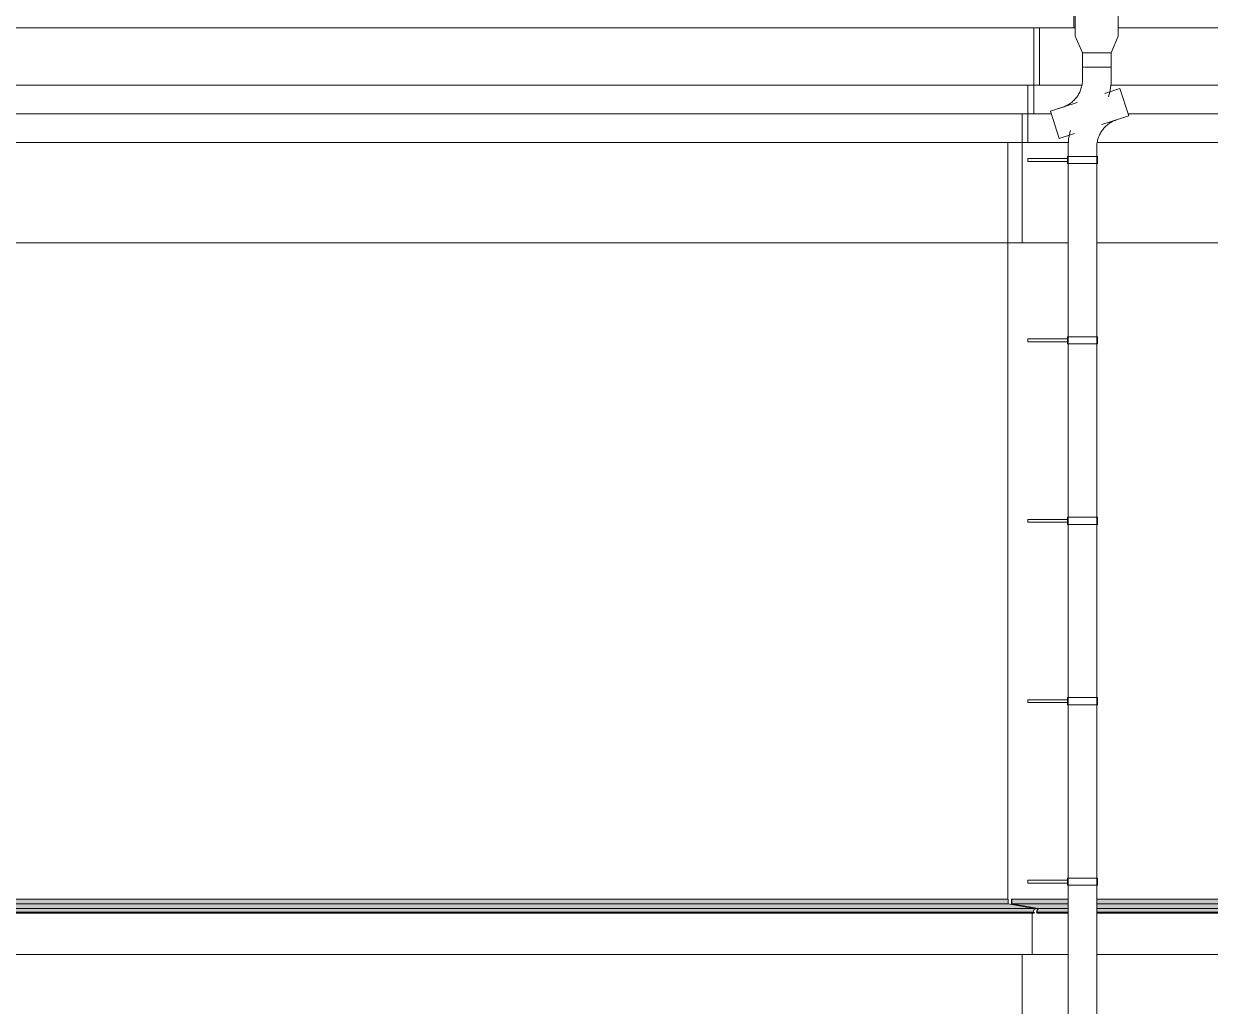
# Model space of a CAD drawing. Header units: millimetres. Extents: x -3929 to 624051, y 52832 to 514950.
# Drawn here: x 501082 to 505219, y 125136 to 128560 of the extents above; entities that cross this region are included whole.
import ezdxf

# ---------------------------------------------------------------- set-up
doc = ezdxf.new("R2010")
doc.units = ezdxf.units.MM
for name, color, linetype, lineweight in [('Крыша', 7, 'Continuous', 9), ('Обобщенные модели', 7, 'Continuous', 18), ('Ограждение', 7, 'Continuous', 9), ('Стены наружные', 7, 'Continuous', 18)]:
    doc.layers.add(name, color=color, linetype=linetype, lineweight=lineweight)

# ---------------------------------------------------------------- blocks, each defined once
blk = doc.blocks.new('Водосток - Тип 1 _карниз больше 490мм_-5137789-Разрез 2-2')
at = {"layer": 'Обобщенные модели'}
for p, q in [((21017.5, 15770.5), (21042.5, 15712.7)), ((21142.5, 15712.7), (21167.5, 15770.5)), ((21042.5, 15712.7), (21042.5, 15662.7)), ((21142.5, 15712.7), (21042.5, 15712.7)), ((21142.5, 15662.7), (21142.5, 15712.7)), ((21042.5, 15662.7), (21042.5, 15618)), ((21047.1, 15662.7), (21042.5, 15662.7)), ((21061.1, 15662.7), (21049.2, 15662.7)), ((21061.4, 15662.7), (21063, 15662.7)), ((21081.4, 15662.7), (21062.9, 15662.7)), ((21081.4, 15662.7), (21083, 15662.7)), ((21102.1, 15662.7), (21083, 15662.7)), ((21102.1, 15662.7), (21103.7, 15662.7)), ((21122.1, 15662.7), (21103.7, 15662.7)), ((21122.1, 15662.7), (21123.7, 15662.7)), ((21135.8, 15662.7), (21124, 15662.7)), ((21136.3, 15662.7), (21137.6, 15662.7)), ((21142.5, 15662.7), (21137.9, 15662.7)), ((21142.5, 15618), (21142.5, 15662.7)), ((21173.2, 15587.8), (21120.3, 15570.7)), ((21173.2, 15587.8), (21130.7, 15574)), ((21204.1, 15492.7), (21173.2, 15587.8)), ((21204.1, 15492.7), (21173.2, 15587.8)), ((21024.5, 15539.5), (20930.9, 15509.1)), ((20973.4, 15522.9), (20930.9, 15509.1)), ((20930.9, 15509.1), (20961.8, 15414)), ((20930.9, 15509.1), (20961.8, 15414)), ((21110.6, 15462.3), (21204.1, 15492.7)), ((21161.6, 15478.9), (21204.1, 15492.7)), ((20961.8, 15414), (21014.7, 15431.2)), ((20961.8, 15414), (21004.3, 15427.8)), ((20990.5, 15351.6), (20990.5, 15326.6)), ((20990.5, 15351.6), (21094.5, 15351.6)), ((20992.5, 15383.8), (20992.5, 15339.1)), ((21092.5, 15339.1), (21092.5, 15383.8)), ((21094.5, 15326.6), (21094.5, 15351.6)), ((20992.5, 15344.1), (20852.5, 15344.1)), ((20852.5, 15344.1), (20852.5, 15339.1)), ((20852.5, 15339.1), (20852.5, 15334.1)), ((20852.5, 15334.1), (20992.5, 15334.1)), ((20990.5, 15326.6), (21093.7, 15326.6)), ((20992.5, 15339.1), (20992.5, 6255)), ((21092.5, 6255), (21092.5, 15339.1)), ((21093.7, 15326.6), (21094.5, 15326.6)), ((20992.5, 14715.5), (20852.5, 14715.5)), ((20852.5, 14715.5), (20852.5, 14710.5)), ((20852.5, 14710.5), (20852.5, 14705.5)), ((20852.5, 14705.5), (20992.5, 14705.5)), ((20990.5, 14723), (20990.5, 14698)), ((20990.5, 14723), (21093.7, 14723)), ((20990.5, 14698), (21093.7, 14698)), ((21093.7, 14723), (21094.5, 14723)), ((21093.7, 14698), (21094.5, 14698)), ((21094.5, 14698), (21094.5, 14723)), ((20992.5, 14086.8), (20852.5, 14086.8)), ((20852.5, 14086.8), (20852.5, 14081.8)), ((20852.5, 14081.8), (20852.5, 14076.8)), ((20852.5, 14076.8), (20992.5, 14076.8)), ((20990.5, 14094.3), (20990.5, 14069.3)), ((20990.5, 14094.3), (21093.7, 14094.3)), ((20990.5, 14069.3), (21093.7, 14069.3)), ((21093.7, 14094.3), (21094.5, 14094.3)), ((21093.7, 14069.3), (21094.5, 14069.3)), ((21094.5, 14069.3), (21094.5, 14094.3)), ((20992.5, 13458.2), (20852.5, 13458.2)), ((20852.5, 13458.2), (20852.5, 13453.2)), ((20852.5, 13453.2), (20852.5, 13448.2)), ((20852.5, 13448.2), (20992.5, 13448.2)), ((20990.5, 13465.7), (20990.5, 13440.7)), ((20990.5, 13465.7), (21093.7, 13465.7)), ((21093.7, 13465.7), (21094.5, 13465.7)), ((21094.5, 13440.7), (21094.5, 13465.7)), ((20990.5, 13440.7), (21093.7, 13440.7)), ((21093.7, 13440.7), (21094.5, 13440.7)), ((20992.5, 12829.5), (20852.5, 12829.5)), ((20852.5, 12829.5), (20852.5, 12824.5)), ((20852.5, 12824.5), (20852.5, 12819.5)), ((20990.5, 12837), (20990.5, 12812)), ((20990.5, 12837), (21093.7, 12837)), ((21093.7, 12837), (21094.5, 12837)), ((21094.5, 12812), (21094.5, 12837)), ((20852.5, 12819.5), (20992.5, 12819.5)), ((20990.5, 12812), (21093.7, 12812)), ((21093.7, 12812), (21094.5, 12812))]:
    blk.add_line(p, q, dxfattribs=at)
at = {"layer": 'Обобщенные модели', "flags": 128}
for points in [[(21042.5, 15618), (21042.4, 15614), (21042.2, 15610), (21041.8, 15606.1), (21041.2, 15602.1), (21040.5, 15598.2), (21039.7, 15594.3), (21038.6, 15590.4), (21037.4, 15586.6), (21036.1, 15582.8), (21034.6, 15579.1), (21033, 15575.4), (21031.2, 15571.9), (21029.3, 15568.3), (21027.3, 15564.9), (21025.1, 15561.6), (21022.7, 15558.3), (21020.3, 15555.1), (21017.7, 15552.1), (21015, 15549.1), (21012.2, 15546.3), (21009.3, 15543.6), (21006.2, 15541), (21003.1, 15538.5), (20999.9, 15536.1), (20996.6, 15533.9), (20993.1, 15531.8), (20989.7, 15529.8), (20986.1, 15528), (20982.5, 15526.3), (20978.8, 15524.8), (20975, 15523.5), (20973.4, 15522.9)], [(21133.8, 15559.6), (21136, 15567.3), (21137.9, 15575), (21139.4, 15582.9), (21140.7, 15590.8), (21141.6, 15598.7), (21142.2, 15606.7), (21142.5, 15614.7), (21142.5, 15618)], [(21130.7, 15574), (21123.2, 15571.4), (21120.3, 15570.3)], [(21092.5, 15383.8), (21092.6, 15387.8), (21092.8, 15391.8), (21093.2, 15395.8), (21093.8, 15399.8), (21094.5, 15403.7), (21095.4, 15407.6), (21096.4, 15411.5), (21097.6, 15415.3), (21098.9, 15419), (21100.4, 15422.8), (21102, 15426.4), (21103.8, 15430), (21105.7, 15433.5), (21107.8, 15436.9), (21110, 15440.3), (21112.3, 15443.5), (21114.8, 15446.7), (21117.3, 15449.8), (21120, 15452.7), (21122.9, 15455.6), (21125.8, 15458.3), (21128.8, 15460.9), (21131.9, 15463.4), (21135.2, 15465.7), (21138.5, 15468), (21141.9, 15470.1), (21145.4, 15472), (21149, 15473.8), (21152.6, 15475.5), (21156.3, 15477), (21160, 15478.4), (21161.6, 15478.9)], [(21001.3, 15442.3), (20999.1, 15434.6), (20997.2, 15426.8), (20995.6, 15419), (20994.4, 15411.1), (20993.5, 15403.1), (20992.8, 15395.1), (20992.6, 15387.1), (20992.5, 15383.8)], [(21004.3, 15427.8), (21011.9, 15430.4), (21014.8, 15431.6)]]:
    blk.add_lwpolyline(points, dxfattribs=at)
at = {"layer": 'Обобщенные модели'}
for points, knots in [([(21017.5, 15897.7), (21017.5, 15891.4), (21017.5, 15878.9), (21017.5, 15860.1), (21017.5, 15844.9), (21017.5, 15832.7), (21017.5, 15825.3), (21017.5, 15819.4), (21017.5, 15815), (21017.5, 15810.7), (21017.5, 15806.4), (21017.5, 15802.2), (21017.5, 15798.1), (21017.5, 15794.7), (21017.5, 15792.1), (21017.5, 15790.2), (21017.5, 15788.4), (21017.5, 15785.9), (21017.5, 15782.8), (21017.5, 15780), (21017.5, 15778), (21017.5, 15776.7), (21017.5, 15775.5), (21017.5, 15774.1), (21017.5, 15772.1), (21017.5, 15771), (21017.5, 15770.5)], [-1, -1, -1, -1, -0.875, -0.75, -0.625, -0.5625, -0.5, -0.46875, -0.4375, -0.40625, -0.375, -0.34375, -0.3125, -0.28125, -0.265625, -0.25, -0.234375, -0.21875, -0.1875, -0.15625, -0.140625, -0.125, -0.109375, -0.09375, -0.0625, 0, 0, 0, 0]), ([(21167.5, 15770.5), (21167.5, 15771), (21167.5, 15772.1), (21167.5, 15774.1), (21167.5, 15775.5), (21167.5, 15776.7), (21167.5, 15778), (21167.5, 15780), (21167.5, 15782.8), (21167.5, 15785.9), (21167.5, 15788.4), (21167.5, 15790.2), (21167.5, 15792.1), (21167.5, 15794.7), (21167.5, 15798.1), (21167.5, 15802.2), (21167.5, 15806.4), (21167.5, 15810.7), (21167.5, 15815), (21167.5, 15819.4), (21167.5, 15825.3), (21167.5, 15832.7), (21167.5, 15844.9), (21167.5, 15860.1), (21167.5, 15878.9), (21167.5, 15891.4), (21167.5, 15897.7)], [-1, -1, -1, -1, -0.9375, -0.90625, -0.890625, -0.875, -0.859375, -0.84375, -0.8125, -0.78125, -0.765625, -0.75, -0.734375, -0.71875, -0.6875, -0.65625, -0.625, -0.59375, -0.5625, -0.53125, -0.5, -0.4375, -0.375, -0.25, -0.125, 0, 0, 0, 0])]:
    blk.add_open_spline(points, degree=3, knots=knots, dxfattribs=at)
blk = doc.blocks.new('Ограждение - Ограждение-4662863-Разрез 2-2')
at = {"layer": 'Ограждение', "true_color": 0x373f43}
h = blk.add_hatch(color=149, dxfattribs=at)
h.paths.add_polyline_path([(43425.3, 12747.1), (43446.3, 12747.1), (43446.3, 12763.7), (43136.1, 12763.7), (43136.1, 12747.1), (43414.3, 12747.1)])
h.paths.add_polyline_path([(20796.2, 12747.1), (20992.5, 12747.1), (20992.5, 12763.7), (20796.2, 12763.7)])
h.paths.add_polyline_path([(43036.1, 12747.1), (43036.1, 12763.7), (28381.7, 12763.7), (28381.7, 12747.1), (42973.4, 12747.1)])
h.paths.add_polyline_path([(21092.5, 12747.1), (28281.7, 12747.1), (28281.7, 12763.7), (21092.5, 12763.7)])
blk.add_hatch(color=149, dxfattribs=at).paths.add_polyline_path([(20882.4, 12717.8), (20883.7, 12718.4), (20888, 12730.9), (20796.2, 12747.1), (20796.2, 12746.2), (20886.6, 12730), (20882.6, 12718.4)])
h = blk.add_hatch(color=149, dxfattribs=at)
h.paths.add_polyline_path([(43537.5, 12730.9), (43444.9, 12747.1), (43136.1, 12747.1), (43136.1, 12730.9), (43524.5, 12730.9)])
h.paths.add_polyline_path([(29772.2, 12730.9), (43036.1, 12730.9), (43036.1, 12747.1), (28381.7, 12747.1), (28381.7, 12730.9), (29746, 12730.9)])
h.paths.add_polyline_path([(20888, 12730.9), (20992.5, 12730.9), (20992.5, 12747.1), (20800.4, 12746.3), (20886.9, 12731.1)])
h.paths.add_polyline_path([(21092.5, 12730.9), (28281.7, 12730.9), (28281.7, 12747.1), (21092.5, 12747.1)])
h = blk.add_hatch(color=149, dxfattribs=at)
h.paths.add_polyline_path([(35477.9, 12718.4), (43036.1, 12718.4), (43036.1, 12730.9), (28381.7, 12730), (28381.7, 12718.4), (35475.5, 12718.4)])
h.paths.add_polyline_path([(20888, 12718.4), (20992.5, 12718.4), (20992.5, 12730.9), (20887.7, 12730), (20883.7, 12718.4), (20886.7, 12718.4)])
h.paths.add_polyline_path([(43425.3, 12718.4), (43533.2, 12718.4), (43537.4, 12730.9), (43136.1, 12730), (43136.1, 12718.4), (43414.3, 12718.4)])
h.paths.add_polyline_path([(21092.5, 12718.4), (28281.7, 12718.4), (28281.7, 12730.9), (21092.5, 12730)])
h = blk.add_hatch(color=149, dxfattribs=at)
h.paths.add_polyline_path([(43537.4, 12716.9), (43533.2, 12718.4), (43136.1, 12718.4), (43136.1, 12716.9), (43532.6, 12716.9)])
h.paths.add_polyline_path([(20888, 12716.9), (20992.5, 12716.9), (20992.5, 12718.4), (20887, 12717.3)])
h.paths.add_polyline_path([(21092.5, 12716.9), (28281.7, 12716.9), (28281.7, 12718.4), (21092.5, 12718.4)])
h.paths.add_polyline_path([(43036.1, 12716.9), (43036.1, 12718.4), (28381.7, 12718.4), (28381.7, 12716.9), (42973.4, 12716.9)])
h = blk.add_hatch(color=149, dxfattribs=at)
h.paths.add_polyline_path([(31399.4, 12714.1), (43036.1, 12714.1), (43036.1, 12716.9), (28381.7, 12716.9), (28381.7, 12714.1), (31375.4, 12714.1)])
h.paths.add_polyline_path([(20927.7, 12714.1), (20992.5, 12714.1), (20992.5, 12716.9), (20888, 12716.9), (20887, 12714.1)])
h.paths.add_polyline_path([(43536.5, 12714.1), (43537.4, 12716.9), (43136.1, 12716.9), (43136.1, 12714.1), (43524.5, 12714.1)])
h.paths.add_polyline_path([(21092.5, 12714.1), (28281.7, 12714.1), (28281.7, 12716.9), (21092.5, 12716.9)])
at = {"layer": 'Ограждение'}
for p, q in [((20796.2, 12763.7), (20795.2, 12763.7)), ((20795.2, 12763.7), (20795.2, 12746.3)), ((20795.2, 12746.3), (20886.7, 12730.2)), ((20796.2, 12747.1), (20796.2, 12763.7)), ((20992.5, 12763.7), (20796.2, 12763.7)), ((20888, 12730.9), (20796.2, 12747.1)), ((20796.2, 12747.1), (20992.5, 12747.1)), ((28281.7, 12763.7), (21092.5, 12763.7)), ((21092.5, 12747.1), (28281.7, 12747.1)), ((20886.7, 12730.2), (20882.4, 12717.8)), ((20882.4, 12717.8), (20886.7, 12716.3)), ((20882.4, 12717.8), (20886.7, 12716.3)), ((20885.5, 12717.8), (20882.4, 12717.8)), ((20883.7, 12718.4), (20888, 12730.9)), ((20888, 12716.9), (20883.7, 12718.4)), ((20888, 12716.9), (20883.7, 12718.4)), ((20992.5, 12718.4), (20883.7, 12718.4)), ((20884.5, 12716), (20884.1, 12715)), ((20884.5, 12716), (20884.1, 12715)), ((20884.1, 12715), (20887, 12714.1)), ((20884.1, 12715), (20887, 12714.1)), ((20887.3, 12715), (20884.1, 12715)), ((20886.4, 12715.3), (20884.5, 12716)), ((20886.4, 12715.3), (20884.5, 12716)), ((20887.7, 12716), (20884.5, 12716)), ((20886.7, 12716.3), (20886.4, 12715.3)), ((20886.7, 12716.3), (20886.4, 12715.3)), ((20887, 12714.1), (20888, 12716.9)), ((20887, 12714.1), (20888, 12716.9)), ((20992.5, 12714.1), (20887, 12714.1)), ((20992.5, 12730.9), (20888, 12730.9)), ((20992.5, 12716.9), (20888, 12716.9)), ((28281.7, 12730.9), (21092.5, 12730.9)), ((28281.7, 12718.4), (21092.5, 12718.4)), ((28281.7, 12716.9), (21092.5, 12716.9)), ((28281.7, 12714.1), (21092.5, 12714.1))]:
    blk.add_line(p, q, dxfattribs=at)
blk = doc.blocks.new('Ограждение - Ограждение-4663227-Разрез 2-2')
at = {"layer": 'Ограждение', "true_color": 0x373f43}
for points in [[(13456.6, 12748.1), (13456.6, 12763.7), (13449.3, 12763.7), (13449.3, 12749.4)], [(13540.2, 12718.4), (13543.9, 12718.4), (13548.2, 12730.9), (13540.7, 12729.9), (13536.8, 12718.4)], [(13548.2, 12716.9), (13540.6, 12718.4), (13540.1, 12717.3), (13543.9, 12716.9), (13547.2, 12716.9)], [(13540.1, 12714.1), (13547.2, 12714.1), (13547.2, 12716.9), (13541.1, 12716.9), (13540.6, 12715.6)]]:
    blk.add_hatch(color=149, dxfattribs=at).paths.add_polyline_path(points)
h = blk.add_hatch(color=149, dxfattribs=at)
h.paths.add_polyline_path([(20782.5, 12747.1), (20783.5, 12747.1), (20782.5, 12763.7), (13758.1, 12763.7), (13758.1, 12747.1), (20707.3, 12747.1)])
h.paths.add_polyline_path([(13539.8, 12747.1), (13658.1, 12747.1), (13658.1, 12763.7), (13456.6, 12763.7), (13456.6, 12748.1), (13458, 12747.8), (13458, 12760), (13531.4, 12760), (13531.4, 12747.1), (13538.6, 12747.1)])
h = blk.add_hatch(color=149, dxfattribs=at)
h.paths.add_polyline_path([(13541.1, 12730.9), (13542.4, 12731.9), (13532.9, 12733.6), (13533.2, 12732.3), (13540.7, 12731)])
h.paths.add_polyline_path([(13458, 12746.1), (13458, 12746.2), (13456.6, 12746.4)])
h = blk.add_hatch(color=149, dxfattribs=at)
h.paths.add_polyline_path([(20828.5, 12730.9), (20875.3, 12730.9), (20782.5, 12747.1), (13758.1, 12747.1), (13758.1, 12730.9), (20817.5, 12730.9)])
h.paths.add_polyline_path([(13639.8, 12730.9), (13658.1, 12730.9), (13658.1, 12747.1), (13531.4, 12747.1), (13531.4, 12734.9), (13548.2, 12730.9), (13598.5, 12730.9)])
h = blk.add_hatch(color=149, dxfattribs=at)
h.paths.add_polyline_path([(20828.5, 12718.4), (20871, 12718.4), (20875.3, 12730.9), (13758.1, 12730), (13758.1, 12718.4), (20817.5, 12718.4)])
h.paths.add_polyline_path([(13644.4, 12718.4), (13658.1, 12718.4), (13658.1, 12730.9), (13547.9, 12730), (13543.9, 12718.4), (13548.2, 12718.4)])
h = blk.add_hatch(color=149, dxfattribs=at)
h.paths.add_polyline_path([(20828.5, 12716.9), (20875.3, 12716.9), (20871, 12718.4), (13758.1, 12718.4), (13758.1, 12716.9), (20817.5, 12716.9)])
h.paths.add_polyline_path([(13548.2, 12716.9), (13658.1, 12716.9), (13658.1, 12718.4), (13547.2, 12717.3)])
h = blk.add_hatch(color=149, dxfattribs=at)
h.paths.add_polyline_path([(13556.5, 12714.1), (13658.1, 12714.1), (13657.6, 12716.9), (13548.2, 12716.9), (13548.2, 12714.1)])
h.paths.add_polyline_path([(20832.5, 12714.1), (20874.3, 12714.1), (20875.3, 12716.9), (13758.1, 12716.9), (13758.1, 12714.1), (20828.5, 12714.1)])
at = {"layer": 'Ограждение'}
for p, q in [((13449.3, 12763.7), (13448.3, 12763.7)), ((13448.3, 12763.7), (13448.3, 12749.5)), ((13449.3, 12749.4), (13449.3, 12763.7)), ((13456.6, 12763.7), (13449.3, 12763.7)), ((13658.1, 12763.7), (13456.6, 12763.7)), ((13456.6, 12763.7), (13456.6, 12748.1)), ((13658.1, 12747.1), (13531.4, 12747.1)), ((20783.5, 12763.7), (13758.1, 12763.7)), ((20783.5, 12747.1), (13758.1, 12747.1)), ((20783.5, 12763.7), (20783.5, 12747.1)), ((20783.5, 12747.1), (20875.3, 12730.9)), ((13532.2, 12731.5), (13539.8, 12730.2)), ((13541.1, 12730.9), (13532.5, 12732.4)), ((13532.9, 12733.6), (13548.2, 12730.9)), ((13539.8, 12730.2), (13535.5, 12717.8)), ((13535.5, 12717.8), (13539.8, 12716.3)), ((13538.5, 12717.8), (13535.5, 12717.8)), ((13536.8, 12718.4), (13541.1, 12730.9)), ((13541.1, 12716.9), (13536.8, 12718.4)), ((13543.9, 12718.4), (13536.8, 12718.4)), ((13537.5, 12716), (13537.2, 12715)), ((13537.2, 12715), (13540.1, 12714.1)), ((13540.4, 12715), (13537.2, 12715)), ((13539.5, 12715.3), (13537.5, 12716)), ((13540.7, 12716), (13537.5, 12716)), ((13539.8, 12716.3), (13539.5, 12715.3)), ((13540.1, 12714.1), (13541.1, 12716.9)), ((13547.2, 12714.1), (13540.1, 12714.1)), ((13548.2, 12730.9), (13541.1, 12730.9)), ((13548.2, 12716.9), (13541.1, 12716.9)), ((13548.2, 12730.9), (13543.9, 12718.4)), ((13658.1, 12718.4), (13543.9, 12718.4)), ((13543.9, 12718.4), (13548.2, 12716.9)), ((13548.2, 12716.9), (13547.2, 12714.1)), ((13658.1, 12714.1), (13547.2, 12714.1)), ((13658.1, 12730.9), (13548.2, 12730.9)), ((13658.1, 12716.9), (13548.2, 12716.9)), ((20875.3, 12730.9), (13758.1, 12730.9)), ((20871, 12718.4), (13758.1, 12718.4)), ((20875.3, 12716.9), (13758.1, 12716.9)), ((20874.3, 12714.1), (13758.1, 12714.1)), ((20875.3, 12730.9), (20871, 12718.4)), ((20871, 12718.4), (20875.3, 12716.9)), ((20875.3, 12716.9), (20874.3, 12714.1))]:
    blk.add_line(p, q, dxfattribs=at)

msp = doc.modelspace()

# ---------------------------------------------------------------- linework, layer by layer
at = {"layer": 'Крыша'}
for p, q in [((504743.637, 128545.933), (504743.637, 128621.981)), ((497564.243, 128545.933), (504748.637, 128545.933)), ((504898.637, 128545.933), (511972.156, 128545.933))]:
    msp.add_line(p, q, dxfattribs=at)
at = {"layer": 'Стены наружные'}
for p, q in [((504603.637, 128245.933), (504603.637, 128545.933)), ((504623.637, 128545.933), (504623.637, 128345.933)), ((497536.891, 128345.933), (504770.782, 128345.933)), ((504583.637, 128145.933), (504583.637, 128345.933)), ((504871.36, 128345.933), (512013.738, 128345.933)), ((497598.678, 128245.933), (504664.996, 128245.933)), ((504563.637, 128245.933), (504563.637, 127795.933)), ((504932.88, 128245.933), (512013.616, 128245.933)), ((497491.712, 128145.933), (504725.681, 128145.933)), ((504513.637, 125509.624), (504513.637, 128145.933)), ((504826.2, 128145.933), (512012.97, 128145.933)), ((497489.243, 127795.933), (504723.637, 127795.933)), ((504823.637, 127795.933), (505473.4, 127795.933)), ((504617.727, 125475.933), (504606.121, 125475.933)), ((504598.637, 125459.992), (504598.637, 125315.933)), ((497489.243, 125315.933), (504723.637, 125315.933)), ((504563.637, 125315.933), (504563.637, 124665.933)), ((504823.637, 125315.933), (512012.802, 125315.933))]:
    msp.add_line(p, q, dxfattribs=at)

# ---------------------------------------------------------------- block references
at = {"layer": 'Обобщенные модели'}
msp.add_blockref('Водосток - Тип 1 _карниз больше 490мм_-5137789-Разрез 2-2', (483731.112, 112745.933), dxfattribs=at)
at = {"layer": 'Ограждение'}
for name in ['Ограждение - Ограждение-4663227-Разрез 2-2', 'Ограждение - Ограждение-4662863-Разрез 2-2']:
    msp.add_blockref(name, (483731.112, 112745.933), dxfattribs=at)

doc.saveas('drawing.dxf')
